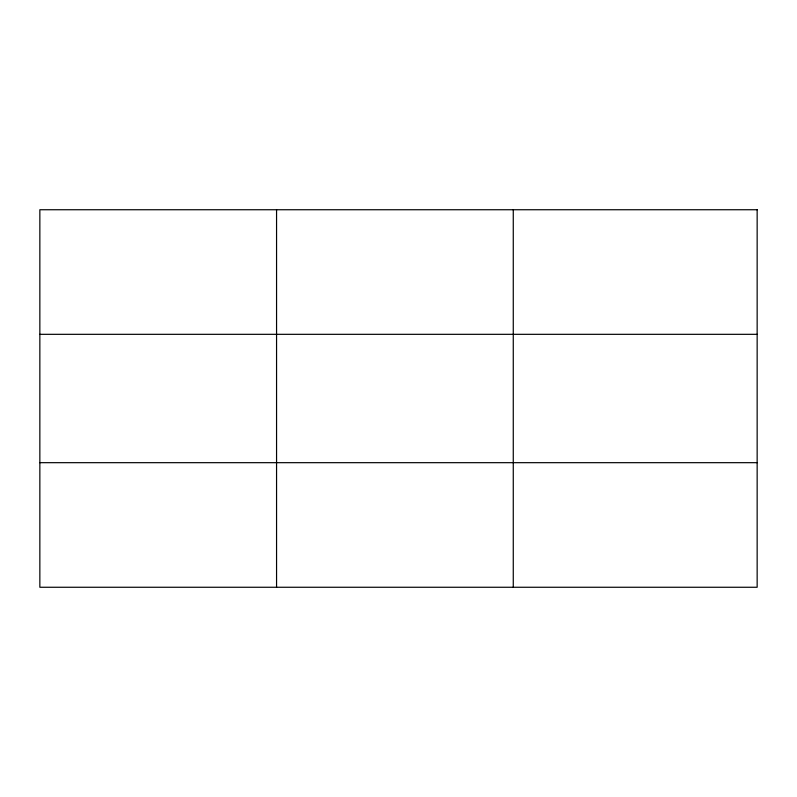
<?xml version="1.0" encoding="UTF-8"?>
<svg xmlns="http://www.w3.org/2000/svg" width="797" height="797" viewBox="0 0 797 797"><rect width="100%" height="100%" fill="white"/><g stroke="black" fill="none" stroke-linecap="round" stroke-linejoin="round"><path stroke-width="1.2" d="M276.559 209.741L276.559 587.259M513.268 209.741L513.268 587.259M39.85 334.322L757.15 334.322M39.85 462.678L757.15 462.678M757.15 209.741L757.15 587.259L39.85 587.259L39.85 209.741L757.15 209.741"/></g></svg>
